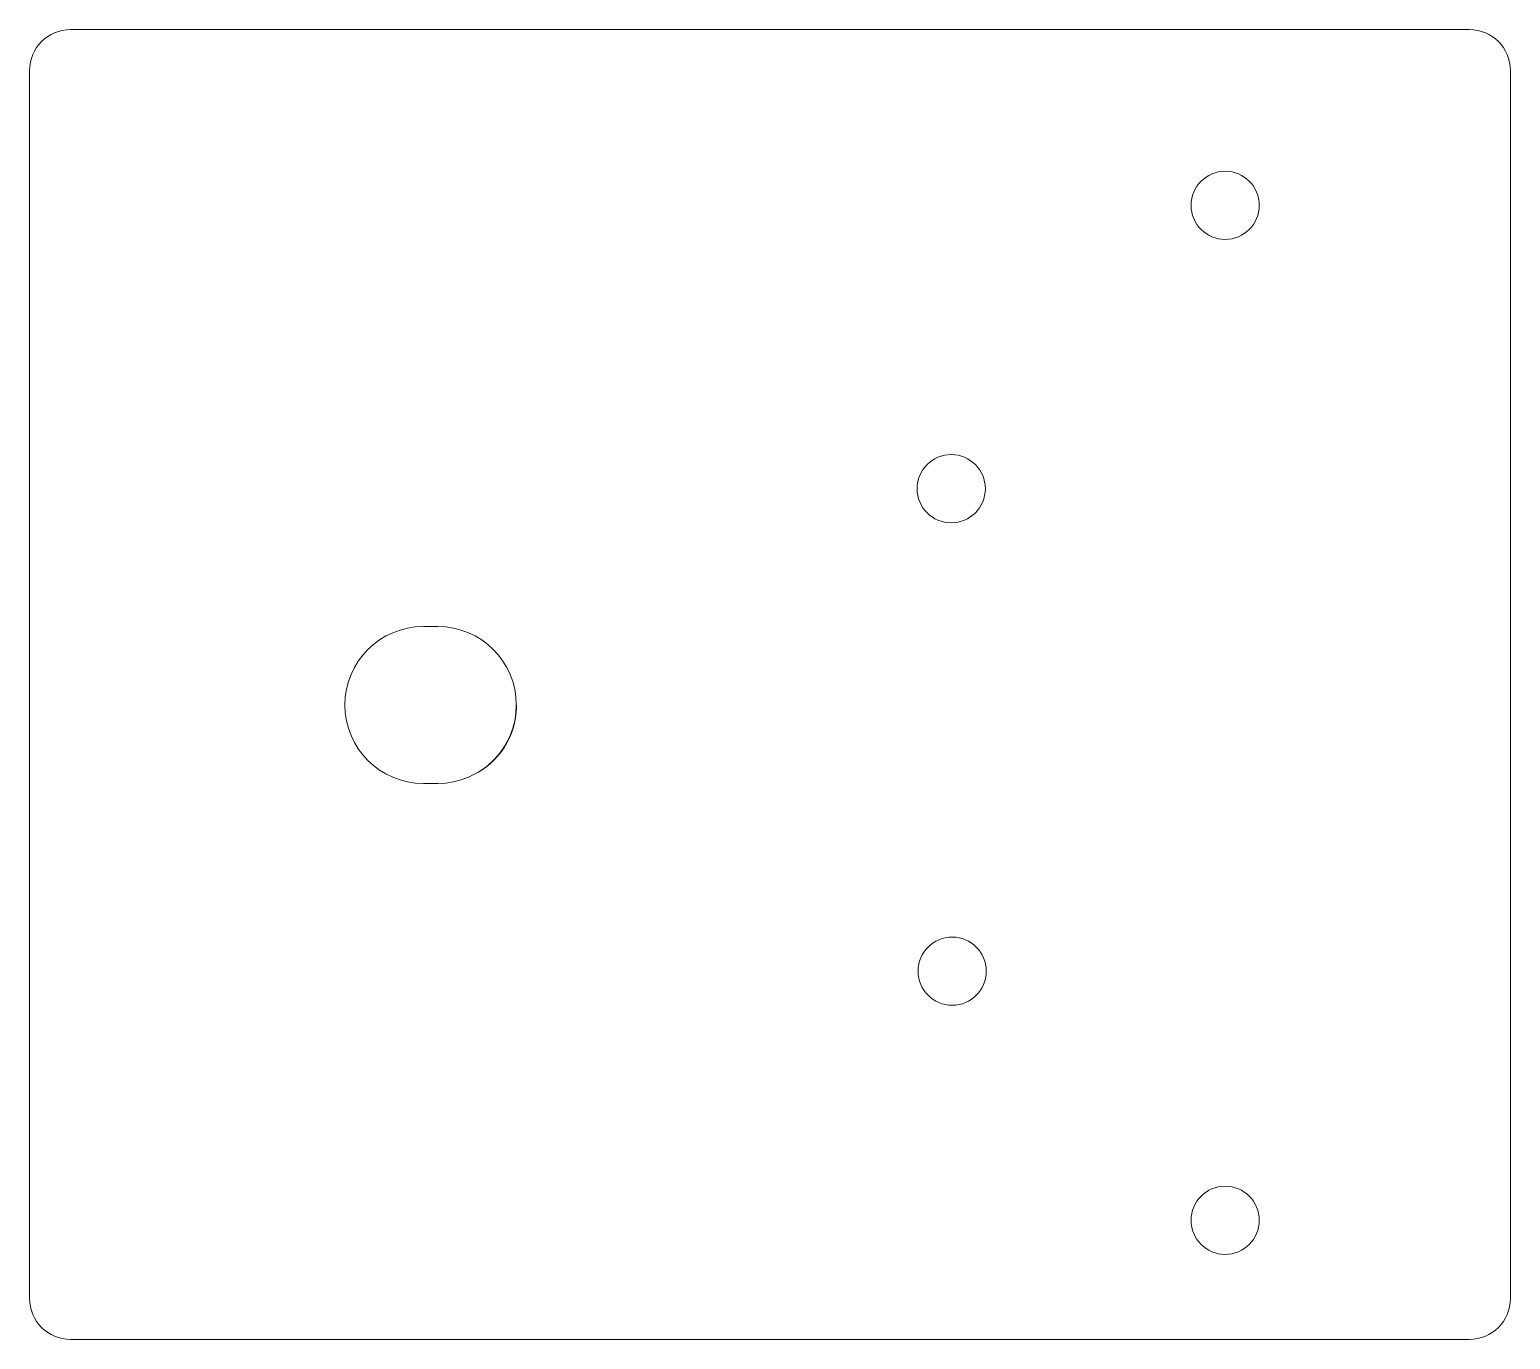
# Model space of a CAD drawing. Header units: millimetres. Extents: x -9 to 100, y -198 to -102.
import ezdxf

# ---------------------------------------------------------------- set-up
doc = ezdxf.new("R2010")
doc.units = ezdxf.units.MM
doc.layers.add('1', color=7, linetype='Continuous', true_color=0xffffff)

msp = doc.modelspace()

# ---------------------------------------------------------------- linework, layer by layer
at = {"layer": '1', "color": 3, "linetype": 'Continuous', "lineweight": 18}
for p, q in [((-5.5, -101.5), (97, -101.5)), ((-8.5, -194.5), (-8.5, -104.5)), ((100, -104.5), (100, -194.5)), ((21.41, -145.25), (20.35, -145.25)), ((21.41, -156.75), (20.35, -156.75)), ((97, -197.5), (-5.5, -197.5))]:
    msp.add_line(p, q, dxfattribs=at)
for centre in [(79.1, -114.38), (59.03, -135.15), (59.1, -170.51), (79.1, -188.77)]:
    msp.add_circle(centre, 2.5, dxfattribs=at)
for centre, radius, start, end in [((-5.5, -104.5), 3, 90, 180), ((97, -104.5), 3, 0, 90), ((20.35, -151), 5.75, 90, 270), ((21.41, -151), 5.75, 270, 90), ((21.55, -151.07), 5.62, 299.7544, 3.0917), ((-5.5, -194.5), 3, 180, 270), ((97, -194.5), 3, 270, 0)]:
    msp.add_arc(centre, radius, start, end, dxfattribs=at)

doc.saveas('drawing.dxf')
